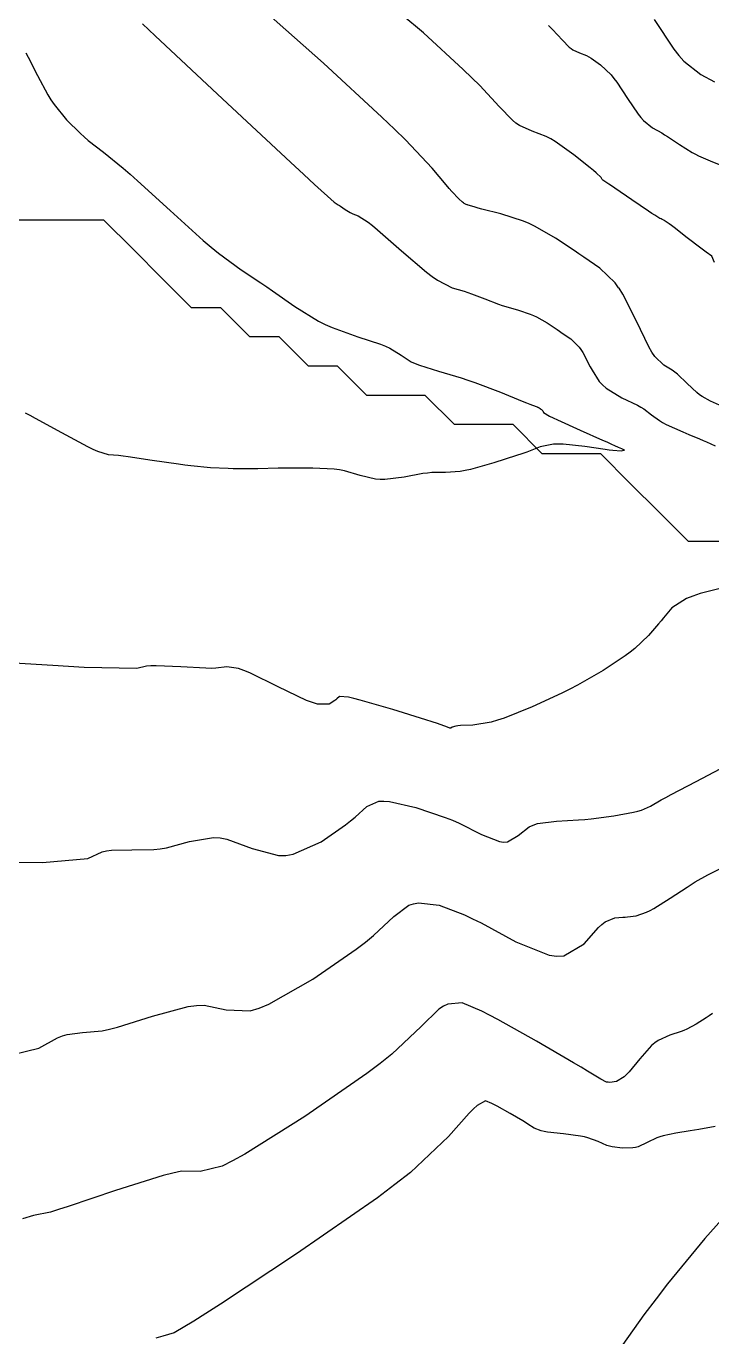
# Model space of a CAD drawing. Header units: metres. Extents: x 837475 to 838479, y 1189012 to 1191015.
# Drawn here: x 837699.39 to 837722.84, y 1189053.25 to 1189098.09 of the extents above; entities that cross this region are included whole.
import ezdxf

# ---------------------------------------------------------------- set-up
doc = ezdxf.new("R2010")
doc.units = ezdxf.units.M
doc.header["$LTSCALE"] = 0.3
for name, color, linetype in [('COTAS 10', 1, 'Continuous'), ('COTAS INT', 252, 'Continuous'), ('DRENAJE', 5, 'Continuous')]:
    doc.layers.add(name, color=color, linetype=linetype)

msp = doc.modelspace()

# ---------------------------------------------------------------- linework, layer by layer
at = {"layer": 'COTAS 10'}
for points in [[(837723.107, 1189085.123), (837722.796, 1189085.257), (837722.506, 1189085.421), (837722.42, 1189085.484), (837722.333, 1189085.554), (837721.998, 1189085.87), (837721.663, 1189086.187), (837721.575, 1189086.258), (837721.49, 1189086.322), (837721.2, 1189086.49), (837720.89, 1189086.795), (837720.791, 1189086.944), (837720.688, 1189087.122), (837720.27, 1189087.997), (837719.802, 1189088.919), (837719.667, 1189089.126), (837719.654, 1189089.144), (837719.53, 1189089.312), (837719.016, 1189089.81), (837718.46, 1189090.188), (837718.297, 1189090.299), (837718.13, 1189090.412), (837717.491, 1189090.842), (837716.8, 1189091.241), (837716.6, 1189091.335), (837716.396, 1189091.421), (837715.628, 1189091.67), (837714.98, 1189091.836), (837714.852, 1189091.869), (837714.746, 1189091.897), (837714.551, 1189091.953), (837714.503, 1189091.971), (837714.49, 1189091.976), (837714.478, 1189091.98), (837714.436, 1189091.992), (837714.373, 1189092.029), (837714.347, 1189092.048), (837714.318, 1189092.071), (837714.185, 1189092.187), (837713.951, 1189092.435), (837713.858, 1189092.541), (837713.753, 1189092.663), (837713.272, 1189093.239), (837712.362, 1189094.203), (837711.986, 1189094.57), (837711.557, 1189094.98), (837709.562, 1189096.821), (837707.572, 1189098.578)], [(837699.117, 1189069.495), (837699.947, 1189069.482), (837701.499, 1189069.62), (837701.987, 1189069.839), (837702.145, 1189069.875), (837702.312, 1189069.902), (837703.001, 1189069.912), (837703.764, 1189069.921), (837703.978, 1189069.947), (837704.193, 1189069.983), (837704.982, 1189070.198), (837705.795, 1189070.332), (837706.026, 1189070.318), (837706.259, 1189070.281), (837707.122, 1189069.962), (837708.018, 1189069.714), (837708.272, 1189069.722), (837708.529, 1189069.763), (837709.481, 1189070.189), (837710.309, 1189070.764), (837710.489, 1189070.9), (837710.647, 1189071.026), (837711.038, 1189071.394), (837711.45, 1189071.572), (837711.62, 1189071.578), (837711.815, 1189071.565), (837712.724, 1189071.362), (837713.718, 1189071.022), (837713.967, 1189070.923), (837714.205, 1189070.822), (837714.967, 1189070.438), (837715.577, 1189070.191), (837715.718, 1189070.175), (837715.848, 1189070.183), (837716.215, 1189070.401), (837716.593, 1189070.701), (837716.729, 1189070.76), (837716.879, 1189070.808), (837717.534, 1189070.896), (837718.286, 1189070.936), (837718.497, 1189070.954), (837718.71, 1189070.974), (837719.488, 1189071.075), (837720.16, 1189071.199), (837720.305, 1189071.235), (837720.433, 1189071.271), (837720.749, 1189071.405), (837721.11, 1189071.618), (837721.266, 1189071.704), (837721.447, 1189071.802), (837722.305, 1189072.253), (837723.124, 1189072.677)]]:
    msp.add_lwpolyline(points, dxfattribs=at)
at = {"layer": 'COTAS INT'}
for points in [[(837722.936, 1189090.006), (837722.837, 1189090.228), (837722.643, 1189090.363), (837722.559, 1189090.425), (837722.462, 1189090.499), (837722.003, 1189090.855), (837721.551, 1189091.206), (837721.458, 1189091.276), (837721.38, 1189091.334), (837721.213, 1189091.448), (837721.195, 1189091.458), (837721.145, 1189091.482), (837721.113, 1189091.496), (837721.063, 1189091.516), (837720.889, 1189091.624), (837720.795, 1189091.686), (837720.681, 1189091.762), (837720.103, 1189092.154), (837719.526, 1189092.547), (837719.413, 1189092.624), (837719.32, 1189092.687), (837719.153, 1189092.796), (837719.117, 1189092.825), (837719.106, 1189092.837), (837719.095, 1189092.851), (837719.053, 1189092.915), (837718.883, 1189093.079), (837718.792, 1189093.157), (837718.682, 1189093.248), (837718.123, 1189093.691), (837717.489, 1189094.141), (837717.331, 1189094.235), (837717.181, 1189094.317), (837716.701, 1189094.504), (837716.266, 1189094.695), (837716.144, 1189094.778), (837716.022, 1189094.876), (837715.574, 1189095.338), (837714.902, 1189096.06), (837714.638, 1189096.321), (837714.34, 1189096.608), (837712.984, 1189097.863), (837711.501, 1189099.112)], [(837703.366, 1189098.171), (837703.808, 1189097.758), (837706.108, 1189095.602), (837708.429, 1189093.434), (837708.883, 1189093.013), (837709.256, 1189092.67), (837709.923, 1189092.076), (837710.063, 1189091.984), (837710.104, 1189091.957), (837710.145, 1189091.928), (837710.302, 1189091.818), (837710.468, 1189091.715), (837710.516, 1189091.691), (837710.565, 1189091.668), (837710.747, 1189091.603), (837711.087, 1189091.387), (837711.235, 1189091.269), (837711.407, 1189091.127), (837712.223, 1189090.404), (837713.08, 1189089.672), (837713.277, 1189089.523), (837713.457, 1189089.398), (837713.964, 1189089.142), (837714.375, 1189089.02), (837714.494, 1189088.981), (837714.617, 1189088.938), (837715.081, 1189088.76), (837715.55, 1189088.582), (837715.675, 1189088.539), (837715.799, 1189088.498), (837716.229, 1189088.375), (837716.634, 1189088.243), (837716.742, 1189088.198), (837716.847, 1189088.148), (837717.212, 1189087.938), (837717.548, 1189087.711), (837717.637, 1189087.652), (837717.723, 1189087.593), (837718.016, 1189087.394), (837718.287, 1189087.131), (837718.301, 1189087.112), (837718.359, 1189087.033), (837718.43, 1189086.924), (837718.677, 1189086.438), (837718.749, 1189086.324), (837718.989, 1189085.936), (837719.102, 1189085.817), (837719.226, 1189085.707), (837719.767, 1189085.38), (837720.297, 1189085.126), (837720.413, 1189085.062), (837720.516, 1189085), (837720.779, 1189084.798), (837721.05, 1189084.596), (837721.159, 1189084.534), (837721.281, 1189084.469), (837721.845, 1189084.211), (837722.052, 1189084.125), (837722.416, 1189083.97), (837722.543, 1189083.916), (837722.656, 1189083.867), (837722.955, 1189083.734)], [(837717.254, 1189098.115), (837717.389, 1189097.982), (837717.733, 1189097.612), (837717.962, 1189097.375), (837718.025, 1189097.326), (837718.088, 1189097.283), (837718.31, 1189097.185), (837718.556, 1189097.089), (837718.633, 1189097.047), (837718.714, 1189096.999), (837719.039, 1189096.769), (837719.393, 1189096.426), (837719.493, 1189096.306), (837719.594, 1189096.175), (837719.962, 1189095.615), (837720.319, 1189095.078), (837720.412, 1189094.963), (837720.503, 1189094.862), (837720.809, 1189094.617), (837721.128, 1189094.437), (837721.227, 1189094.377), (837721.329, 1189094.312), (837721.738, 1189094.042), (837722.164, 1189093.775), (837722.278, 1189093.712), (837722.39, 1189093.655), (837722.78, 1189093.487), (837723.211, 1189093.314)], [(837720.872, 1189098.315), (837721.543, 1189097.305), (837721.718, 1189097.088), (837721.888, 1189096.898), (837722.465, 1189096.437), (837722.936, 1189096.187)], [(837699.379, 1189097.181), (837699.462, 1189097.034), (837699.779, 1189096.404), (837700.131, 1189095.74), (837700.237, 1189095.571), (837700.347, 1189095.41), (837700.776, 1189094.885), (837701.245, 1189094.423), (837701.38, 1189094.301), (837701.518, 1189094.183), (837702.035, 1189093.777), (837702.708, 1189093.236), (837702.944, 1189093.032), (837703.202, 1189092.805), (837704.312, 1189091.786), (837705.445, 1189090.762), (837705.717, 1189090.53), (837705.972, 1189090.321), (837706.742, 1189089.755), (837707.421, 1189089.308), (837707.618, 1189089.175), (837707.819, 1189089.037), (837708.578, 1189088.505), (837709.386, 1189088.004), (837709.618, 1189087.886), (837709.853, 1189087.777), (837710.734, 1189087.461), (837711.511, 1189087.209), (837711.681, 1189087.141), (837711.832, 1189087.073), (837712.213, 1189086.837), (837712.564, 1189086.612), (837712.695, 1189086.552), (837712.841, 1189086.493), (837713.492, 1189086.291), (837714.271, 1189086.061), (837714.498, 1189085.985), (837714.731, 1189085.904), (837715.611, 1189085.567), (837716.353, 1189085.266), (837716.498, 1189085.208), (837716.617, 1189085.161), (837716.831, 1189085.079), (837716.873, 1189085.065), (837716.884, 1189085.061), (837716.895, 1189085.056), (837716.932, 1189085.034), (837716.967, 1189085.011), (837716.976, 1189085.004), (837717.015, 1189084.978), (837717.043, 1189084.951), (837717.05, 1189084.941), (837717.058, 1189084.929), (837717.083, 1189084.879), (837717.29, 1189084.751), (837717.412, 1189084.69), (837717.562, 1189084.618), (837718.335, 1189084.269), (837719.104, 1189083.93), (837719.251, 1189083.865), (837719.37, 1189083.813), (837719.56, 1189083.727), (837719.592, 1189083.711), (837719.611, 1189083.703), (837719.634, 1189083.693), (837719.751, 1189083.644), (837719.838, 1189083.593), (837719.841, 1189083.582), (837719.836, 1189083.573), (837719.743, 1189083.552), (837719.46, 1189083.569), (837719.335, 1189083.584), (837719.19, 1189083.603), (837718.495, 1189083.709), (837717.76, 1189083.789), (837717.588, 1189083.791), (837717.43, 1189083.786), (837716.976, 1189083.694), (837716.511, 1189083.522), (837716.346, 1189083.465), (837716.165, 1189083.403), (837715.382, 1189083.149), (837714.59, 1189082.929), (837714.404, 1189082.889), (837714.232, 1189082.859), (837713.732, 1189082.825), (837713.268, 1189082.817), (837713.119, 1189082.802), (837712.962, 1189082.782), (837712.319, 1189082.665), (837711.662, 1189082.581), (837711.495, 1189082.582), (837711.336, 1189082.594), (837710.816, 1189082.721), (837710.277, 1189082.879), (837710.106, 1189082.909), (837709.925, 1189082.933), (837709.192, 1189082.972), (837708.419, 1189082.969), (837708.213, 1189082.967), (837708.011, 1189082.965), (837707.31, 1189082.952), (837706.649, 1189082.947), (837706.472, 1189082.95), (837706.298, 1189082.954), (837705.693, 1189082.985), (837705.029, 1189083.049), (837704.819, 1189083.075), (837704.597, 1189083.104), (837703.699, 1189083.237), (837702.878, 1189083.361), (837702.705, 1189083.384), (837702.555, 1189083.403), (837702.209, 1189083.428), (837701.846, 1189083.54), (837701.685, 1189083.613), (837701.499, 1189083.703), (837700.61, 1189084.18), (837699.717, 1189084.669), (837699.529, 1189084.767), (837699.366, 1189084.849)], [(837723.671, 1189078.992), (837722.447, 1189078.681), (837722.191, 1189078.595), (837721.971, 1189078.507), (837721.475, 1189078.19), (837721.192, 1189077.85), (837721.107, 1189077.749), (837721.018, 1189077.645), (837720.67, 1189077.243), (837720.209, 1189076.803), (837720.049, 1189076.675), (837719.875, 1189076.545), (837719.128, 1189076.051), (837718.244, 1189075.548), (837717.984, 1189075.412), (837717.717, 1189075.277), (837716.695, 1189074.799), (837715.735, 1189074.418), (837715.507, 1189074.344), (837715.296, 1189074.284), (837714.669, 1189074.18), (837714.243, 1189074.16), (837714.159, 1189074.152), (837714.089, 1189074.143), (837713.957, 1189074.103), (837713.911, 1189074.076), (837713.894, 1189074.075), (837713.877, 1189074.077), (837713.799, 1189074.108), (837713.46, 1189074.23), (837713.277, 1189074.29), (837713.055, 1189074.36), (837711.932, 1189074.707), (837710.816, 1189075.031), (837710.598, 1189075.088), (837710.42, 1189075.129), (837710.106, 1189075.157), (837710.019, 1189075.076), (837709.984, 1189075.048), (837709.944, 1189075.018), (837709.76, 1189074.89), (837709.361, 1189074.895), (837709.186, 1189074.949), (837708.982, 1189075.025), (837708.01, 1189075.489), (837707.037, 1189075.966), (837706.833, 1189076.05), (837706.656, 1189076.113), (837706.251, 1189076.17), (837705.875, 1189076.123), (837705.717, 1189076.12), (837705.534, 1189076.122), (837704.679, 1189076.168), (837703.833, 1189076.207), (837703.658, 1189076.204), (837703.507, 1189076.196), (837703.174, 1189076.12), (837701.378, 1189076.154), (837700.305, 1189076.215), (837698.982, 1189076.299)], [(837698.515, 1189062.81), (837699.824, 1189063.12), (837700.466, 1189063.481), (837700.632, 1189063.546), (837700.792, 1189063.597), (837701.324, 1189063.656), (837701.993, 1189063.721), (837702.239, 1189063.775), (837702.511, 1189063.844), (837703.713, 1189064.225), (837704.935, 1189064.551), (837705.22, 1189064.586), (837705.481, 1189064.597), (837706.233, 1189064.436), (837707.054, 1189064.403), (837707.359, 1189064.496), (837707.697, 1189064.632), (837709.201, 1189065.488), (837710.674, 1189066.511), (837710.994, 1189066.752), (837711.275, 1189066.975), (837711.971, 1189067.63), (837712.479, 1189068.015), (837712.642, 1189068.068), (837712.814, 1189068.099), (837713.515, 1189068.017), (837714.381, 1189067.684), (837714.658, 1189067.556), (837714.95, 1189067.413), (837716.135, 1189066.769), (837717.278, 1189066.305), (837717.542, 1189066.276), (837717.785, 1189066.29), (837718.473, 1189066.698), (837718.963, 1189067.254), (837719.08, 1189067.361), (837719.19, 1189067.447), (837719.519, 1189067.588), (837719.799, 1189067.603), (837719.878, 1189067.61), (837719.958, 1189067.617), (837720.248, 1189067.655), (837720.606, 1189067.775), (837720.728, 1189067.834), (837720.86, 1189067.905), (837721.42, 1189068.257), (837721.997, 1189068.639), (837722.14, 1189068.729), (837722.276, 1189068.812), (837722.707, 1189069.055), (837723.091, 1189069.25)], [(837722.866, 1189064.312), (837722.753, 1189064.235), (837722.645, 1189064.163), (837722.306, 1189063.943), (837721.985, 1189063.771), (837721.889, 1189063.73), (837721.79, 1189063.691), (837721.406, 1189063.575), (837721.004, 1189063.392), (837720.893, 1189063.311), (837720.782, 1189063.216), (837720.383, 1189062.765), (837720.017, 1189062.319), (837719.927, 1189062.228), (837719.842, 1189062.15), (837719.577, 1189061.985), (837719.353, 1189061.952), (837719.294, 1189061.957), (837719.237, 1189061.968), (837719.041, 1189062.062), (837718.591, 1189062.343), (837718.373, 1189062.473), (837718.115, 1189062.625), (837716.847, 1189063.363), (837715.525, 1189064.102), (837715.234, 1189064.255), (837714.974, 1189064.386), (837714.307, 1189064.671), (837713.813, 1189064.633), (837713.664, 1189064.559), (837713.509, 1189064.458), (837712.904, 1189063.866), (837711.903, 1189062.925), (837711.499, 1189062.604), (837711.039, 1189062.257), (837708.921, 1189060.786), (837706.866, 1189059.5), (837706.445, 1189059.269), (837706.09, 1189059.093), (837705.345, 1189058.909), (837704.703, 1189058.912), (837704.413, 1189058.854), (837704.074, 1189058.77), (837702.443, 1189058.252), (837700.829, 1189057.705), (837700.5, 1189057.602), (837700.222, 1189057.52), (837699.647, 1189057.4), (837699.271, 1189057.292)], [(837722.952, 1189060.44), (837722.394, 1189060.341), (837722.247, 1189060.316), (837722.103, 1189060.292), (837721.611, 1189060.216), (837721.175, 1189060.124), (837721.066, 1189060.091), (837720.963, 1189060.055), (837720.635, 1189059.896), (837720.326, 1189059.755), (837720.236, 1189059.731), (837720.142, 1189059.713), (837719.787, 1189059.7), (837719.434, 1189059.752), (837719.343, 1189059.774), (837719.254, 1189059.801), (837718.957, 1189059.927), (837718.606, 1189060.059), (837718.483, 1189060.089), (837718.349, 1189060.116), (837717.771, 1189060.192), (837717.221, 1189060.257), (837717.104, 1189060.278), (837717.002, 1189060.301), (837716.764, 1189060.392), (837716.553, 1189060.529), (837716.469, 1189060.58), (837716.374, 1189060.638), (837715.939, 1189060.893), (837715.502, 1189061.138), (837715.405, 1189061.188), (837715.319, 1189061.231), (837715.098, 1189061.326), (837714.813, 1189061.166), (837714.686, 1189061.049), (837714.539, 1189060.901), (837713.837, 1189060.102), (837712.531, 1189058.875), (837712.004, 1189058.457), (837711.404, 1189058.004), (837708.642, 1189056.085), (837706.034, 1189054.368), (837705.532, 1189054.042), (837705.126, 1189053.782), (837704.457, 1189053.382), (837704.062, 1189053.276), (837703.83, 1189053.2)], [(837723.573, 1189057.695), (837722.606, 1189056.611), (837721.328, 1189055.066), (837720.934, 1189054.552), (837720.521, 1189054.001), (837718.884, 1189051.7)]]:
    msp.add_lwpolyline(points, dxfattribs=at)
at = {"layer": 'DRENAJE'}
msp.add_polyline3d([(837727.039, 1189080.463, 0), (837722.04, 1189080.463, 0), (837721.041, 1189081.462, 0), (837720.041, 1189082.462, 0), (837719.041, 1189083.462, 0), (837717.042, 1189083.462, 0), (837716.042, 1189084.461, 0), (837714.043, 1189084.461, 0), (837713.043, 1189085.461, 0), (837711.044, 1189085.461, 0), (837710.045, 1189086.461, 0), (837709.045, 1189086.461, 0), (837708.045, 1189087.46, 0), (837707.046, 1189087.46, 0), (837706.046, 1189088.46, 0), (837705.046, 1189088.46, 0), (837704.047, 1189089.46, 0), (837703.047, 1189090.459, 0), (837702.047, 1189091.459, 0), (837698.049, 1189091.459, 0)], dxfattribs=at)

doc.saveas('drawing.dxf')
